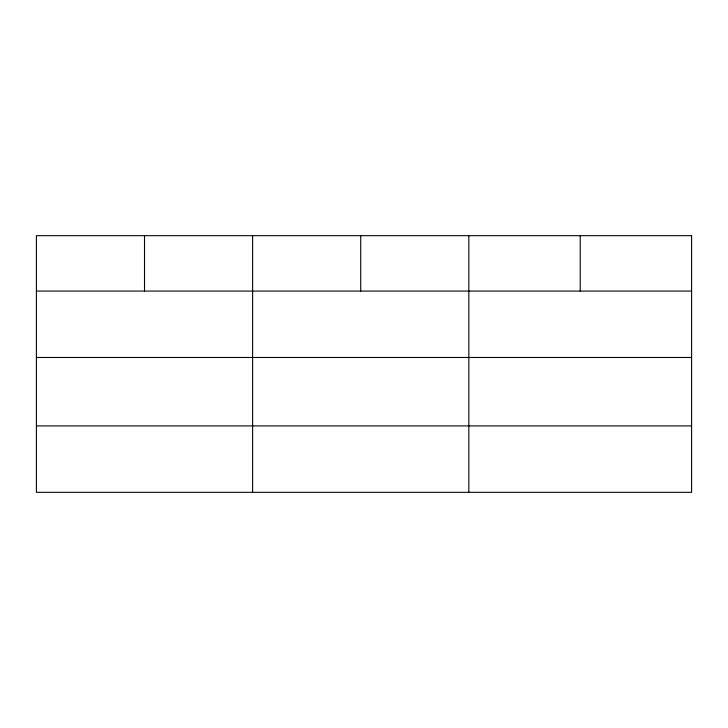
<?xml version="1.0" encoding="UTF-8"?>
<svg xmlns="http://www.w3.org/2000/svg" width="728" height="728" viewBox="0 0 728 728"><rect width="100%" height="100%" fill="white"/><g stroke="black" fill="none" stroke-linecap="round" stroke-linejoin="round"><path stroke-width="1.09" d="M36.4 291.073L691.6 291.073M36.4 357.484L691.6 357.484M36.4 425.916L691.6 425.916M580.216 235.672L580.216 291.073M468.832 235.672L468.832 492.328M360.724 235.672L360.724 291.073M252.616 235.672L252.616 492.328M144.508 235.672L144.508 291.073M691.6 235.672L36.4 235.672L36.4 492.328L691.6 492.328L691.6 235.672"/></g></svg>
